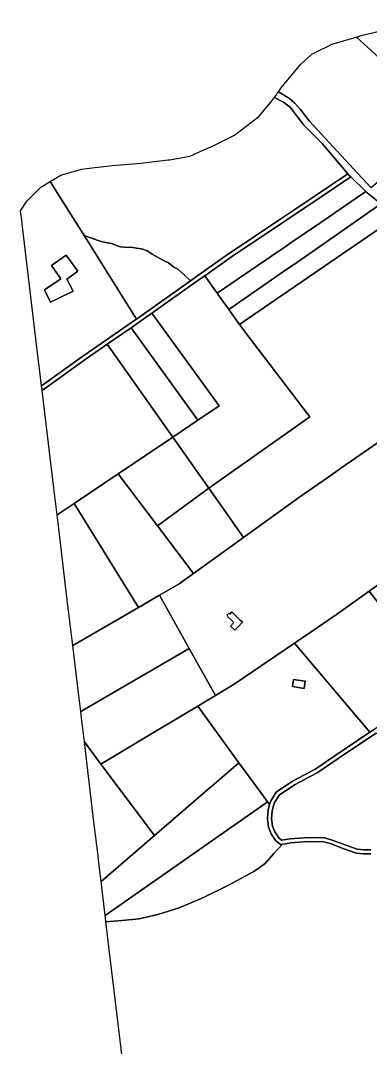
# Model space of a CAD drawing. Header units: metres. Extents: x 3 to 1027712, y 40 to 4430649.
# Drawn here: x 504113 to 504366, y 4410163 to 4410907 of the extents above; entities that cross this region are included whole.
import ezdxf

# ---------------------------------------------------------------- set-up
doc = ezdxf.new("R2010")
doc.units = ezdxf.units.M
doc.header["$MEASUREMENT"] = 0
doc.layers.add('A.ES.SDGC.CP.07003.cadastralparcel — CadastralParcel', color=1, linetype='Continuous')

msp = doc.modelspace()

# ---------------------------------------------------------------- linework, layer by layer
at = {"layer": 'A.ES.SDGC.CP.07003.cadastralparcel — CadastralParcel', "color": 7, "linetype": 'Continuous', "flags": 128}
for points in [[(504367.13, 4410885.4), (504356.26, 4410895.38), (504359.67, 4410896.39), (504384.96, 4410902.45), (504396.16, 4410906.04), (504396.75, 4410906.23), (504400.16, 4410907.32), (504409.09, 4410895.99), (504424.08, 4410876.99), (504439.63, 4410857.28), (504443.54, 4410852.32), (504442.52, 4410851.44), (504431.18, 4410841.65), (504422.67, 4410834.3), (504392.81, 4410861.77), (504367.13, 4410885.4)], [(504307.67, 4410850.89), (504299.58, 4410855.56), (504301.7, 4410858.54), (504315.8, 4410875.77), (504323.35, 4410882.45), (504323.83, 4410882.87), (504326.63, 4410884.29), (504337.08, 4410889.58), (504337.35, 4410889.72), (504337.69, 4410889.89), (504355.82, 4410895.26), (504356.26, 4410895.38), (504367.13, 4410885.4), (504392.81, 4410861.77), (504422.67, 4410834.3), (504366.77, 4410786.05), (504356.82, 4410796.63), (504330.47, 4410825.23), (504321.88, 4410834.61), (504315.25, 4410843.13), (504311.46, 4410847.48), (504307.67, 4410850.89)], [(504146.02, 4410771.73), (504134.22, 4410790.51), (504142.06, 4410795.28), (504156.88, 4410799.58), (504160.47, 4410799.99), (504179.52, 4410802.17), (504185.37, 4410802.69), (504199.92, 4410803.99), (504219.84, 4410806.21), (504220.89, 4410806.38), (504235.43, 4410808.89), (504245.6, 4410813.5), (504251.3, 4410816.08), (504267.88, 4410824.16), (504276.89, 4410831.14), (504285.54, 4410837.84), (504295.35, 4410849.62), (504296.7, 4410851.51), (504303.31, 4410848.22), (504308.05, 4410844.43), (504317.91, 4410831.56), (504321.71, 4410827.75), (504331.36, 4410818.11), (504349.86, 4410796.25), (504310.88, 4410769.79), (504299.92, 4410762.47), (504263.85, 4410738.41), (504263.54, 4410738.19), (504241.98, 4410723.01), (504235.91, 4410718.69), (504230.87, 4410723.48), (504226.68, 4410727.05), (504223.95, 4410728.45), (504220.01, 4410731.63), (504216.26, 4410733.29), (504213.78, 4410734.69), (504208.64, 4410737.68), (504204.44, 4410740.35), (504200.39, 4410741.88), (504196.83, 4410742.33), (504193.01, 4410742.97), (504190.4, 4410742.66), (504185.18, 4410743.3), (504183.03, 4410744), (504178.58, 4410745.6), (504173.42, 4410746.49), (504170.38, 4410747.32), (504164.15, 4410749.49), (504158.87, 4410751.53), (504158.06, 4410752.56), (504146.02, 4410771.73)], [(504128.22, 4410640.85), (504128.02, 4410642.55), (504158.6, 4410664.49), (504196.33, 4410690.53), (504196.78, 4410690.85), (504235.91, 4410718.69), (504241.98, 4410723.01), (504263.54, 4410738.19), (504263.85, 4410738.41), (504299.92, 4410762.47), (504310.88, 4410769.79), (504349.86, 4410796.25), (504350.91, 4410795.01), (504351.07, 4410794.82), (504352.04, 4410793.87), (504320.97, 4410772.97), (504312.55, 4410767.29), (504299.62, 4410758.67), (504285.35, 4410749.15), (504265.55, 4410735.93), (504246.2, 4410722.31), (504243.71, 4410720.56), (504207.98, 4410695.14), (504198.05, 4410688.08), (504192.99, 4410684.59), (504175.52, 4410672.53), (504160.33, 4410662.04), (504128.42, 4410639.15), (504128.34, 4410639.93), (504128.22, 4410640.85)], [(504128.02, 4410642.55), (504126.56, 4410654.72), (504126.34, 4410656.65), (504125.67, 4410662.17), (504113.96, 4410759.87), (504113.61, 4410762.77), (504112.81, 4410769.42), (504117.3, 4410776.39), (504127.58, 4410786.47), (504134.22, 4410790.51), (504146.02, 4410771.73), (504158.06, 4410752.56), (504196.78, 4410690.85), (504196.33, 4410690.53), (504158.6, 4410664.49), (504128.02, 4410642.55)], [(504255.21, 4410709.68), (504246.2, 4410722.31), (504265.55, 4410735.93), (504285.35, 4410749.15), (504299.62, 4410758.67), (504312.55, 4410767.29), (504320.97, 4410772.97), (504352.04, 4410793.87), (504362.94, 4410783.26), (504329.62, 4410760.5), (504308.94, 4410746.39), (504305.19, 4410743.82), (504294.75, 4410736.69), (504255.21, 4410709.68)], [(504255.64, 4410709.08), (504255.21, 4410709.68), (504294.75, 4410736.69), (504305.19, 4410743.82), (504308.94, 4410746.39), (504329.62, 4410760.5), (504362.94, 4410783.26), (504363.33, 4410782.88), (504363.8, 4410782.42), (504373.54, 4410774.68), (504373.77, 4410774.49), (504337.58, 4410749.02), (504313.71, 4410732.47), (504303.34, 4410725.29), (504263.68, 4410697.8), (504263.36, 4410698.24), (504256.06, 4410708.48), (504255.64, 4410709.08)], [(504271.39, 4410686.99), (504263.68, 4410697.8), (504303.34, 4410725.29), (504313.71, 4410732.47), (504337.58, 4410749.02), (504373.77, 4410774.49), (504374.04, 4410774.28), (504384.08, 4410767.27), (504385.44, 4410766.5), (504373.58, 4410756.99), (504345.43, 4410737.71), (504321.46, 4410721.29), (504311.5, 4410714.47), (504280.72, 4410693.38), (504271.39, 4410686.99)], [(504158.06, 4410752.56), (504158.87, 4410751.53), (504164.15, 4410749.49), (504170.38, 4410747.32), (504173.42, 4410746.49), (504178.58, 4410745.6), (504183.03, 4410744), (504185.18, 4410743.3), (504190.4, 4410742.66), (504193.01, 4410742.97), (504196.83, 4410742.33), (504200.39, 4410741.88), (504204.44, 4410740.35), (504208.64, 4410737.68), (504213.78, 4410734.69), (504216.26, 4410733.29), (504220.01, 4410731.63), (504223.95, 4410728.45), (504226.68, 4410727.05), (504230.87, 4410723.48), (504235.91, 4410718.69), (504196.78, 4410690.85), (504158.06, 4410752.56)], [(504146.41, 4410719.85), (504151.02, 4410711.17), (504134.48, 4410703.04), (504130.14, 4410711.99), (504142.07, 4410720.12), (504135.29, 4410729.6), (504145.87, 4410737.19), (504154.28, 4410725.54), (504146.41, 4410719.85)], [(504146.41, 4410719.85), (504154.28, 4410725.54), (504145.87, 4410737.19), (504135.29, 4410729.6), (504142.07, 4410720.12), (504130.14, 4410711.99), (504134.48, 4410703.04), (504151.02, 4410711.17), (504146.41, 4410719.85)], [(504256.72, 4410627.91), (504207.98, 4410695.14), (504243.71, 4410720.56), (504246.2, 4410722.31), (504255.21, 4410709.68), (504255.64, 4410709.08), (504256.06, 4410708.48), (504263.36, 4410698.24), (504263.68, 4410697.8), (504271.39, 4410686.99), (504278.73, 4410677.33), (504311.46, 4410634.31), (504316.66, 4410627.46), (504322.43, 4410619.88), (504249.14, 4410568.2), (504223.08, 4410605.25), (504241.17, 4410617.44), (504256.72, 4410627.91)], [(504241.17, 4410617.44), (504192.99, 4410684.59), (504198.05, 4410688.08), (504207.98, 4410695.14), (504256.72, 4410627.91), (504241.17, 4410617.44)], [(504223.08, 4410605.25), (504175.52, 4410672.53), (504192.99, 4410684.59), (504241.17, 4410617.44), (504223.08, 4410605.25)], [(504136.94, 4410568.22), (504128.42, 4410639.15), (504160.33, 4410662.04), (504175.52, 4410672.53), (504223.08, 4410605.25), (504183.47, 4410578.57), (504151.67, 4410557.15), (504139.27, 4410548.79), (504136.94, 4410568.22)], [(504211.9, 4410540.9), (504183.47, 4410578.57), (504223.08, 4410605.25), (504249.14, 4410568.2), (504211.9, 4410540.9)], [(504198.28, 4410481.77), (504151.67, 4410557.15), (504183.47, 4410578.57), (504211.9, 4410540.9), (504238, 4410506.32), (504227.62, 4410498.82), (504213.35, 4410490.53), (504198.28, 4410481.77)], [(504238, 4410506.32), (504211.9, 4410540.9), (504249.14, 4410568.2), (504261.16, 4410551.1), (504274.25, 4410532.49), (504238, 4410506.32)], [(504150.15, 4410458.11), (504147.38, 4410481.19), (504145.94, 4410493.18), (504139.96, 4410543.05), (504139.27, 4410548.79), (504151.67, 4410557.15), (504198.28, 4410481.77), (504150.63, 4410454.08), (504150.36, 4410456.38), (504150.15, 4410458.11)], [(504414.8, 4410429.74), (504365.39, 4410493.52), (504401.28, 4410519.16), (504446.2, 4410550.23), (504466.95, 4410527.99), (504469.75, 4410524.99), (504506.13, 4410485.98), (504489.46, 4410475.21), (504464.34, 4410457.82), (504451.85, 4410450.7), (504441.87, 4410445.02), (504424.46, 4410435.58), (504414.8, 4410429.74)], [(504154.75, 4410419.76), (504150.63, 4410454.08), (504198.28, 4410481.77), (504213.35, 4410490.53), (504235, 4410451.98), (504156.36, 4410406.36), (504154.75, 4410419.76)], [(504365.78, 4410391.18), (504311.34, 4410455.87), (504312.7, 4410456.8), (504341.69, 4410476.59), (504365.39, 4410493.52), (504414.8, 4410429.74), (504412.53, 4410428.37), (504408.3, 4410424.89), (504405.32, 4410420.92), (504402.83, 4410415.95), (504399.1, 4410412.22), (504369.01, 4410393.34), (504365.78, 4410391.18)], [(504269.59, 4410474.85), (504271.74, 4410472.78), (504273.59, 4410470.99), (504270.47, 4410467.76), (504267.97, 4410465.17), (504264.79, 4410468.24), (504267.29, 4410470.83), (504266.47, 4410471.62), (504262.76, 4410475.2), (504262.94, 4410475.38), (504262.26, 4410476.03), (504263.77, 4410477.58), (504264.44, 4410476.93), (504265.88, 4410478.43), (504269.59, 4410474.85)], [(504269.59, 4410474.85), (504265.88, 4410478.43), (504264.44, 4410476.93), (504263.77, 4410477.58), (504262.26, 4410476.03), (504262.94, 4410475.38), (504262.76, 4410475.2), (504266.47, 4410471.62), (504267.29, 4410470.83), (504264.79, 4410468.24), (504267.97, 4410465.17), (504270.47, 4410467.76), (504273.59, 4410470.99), (504271.74, 4410472.78), (504269.59, 4410474.85)], [(504271.04, 4410369.15), (504241.15, 4410410.17), (504254.12, 4410417.95), (504267.67, 4410426.07), (504311.34, 4410455.87), (504365.78, 4410391.18), (504340.41, 4410374.21), (504333.76, 4410369.61), (504328.79, 4410366.18), (504326.17, 4410364.36), (504309.75, 4410355.66), (504298.07, 4410347.71), (504293.84, 4410341), (504293.2, 4410338.74), (504291.74, 4410340.75), (504290.41, 4410342.56), (504289.29, 4410344.11), (504281.31, 4410355.06), (504271.04, 4410369.15)], [(504156.95, 4410401.47), (504156.36, 4410406.36), (504235, 4410451.98), (504254.12, 4410417.95), (504241.15, 4410410.17), (504207.12, 4410389.77), (504171.07, 4410368.15), (504159.01, 4410384.26), (504157.62, 4410395.87), (504156.95, 4410401.47)], [(504309.71, 4410424.46), (504310.44, 4410429.47), (504319.08, 4410428.21), (504318.33, 4410423.02), (504309.71, 4410424.46)], [(504309.71, 4410424.46), (504318.33, 4410423.02), (504319.08, 4410428.21), (504310.44, 4410429.47), (504309.71, 4410424.46)], [(504209.8, 4410316.33), (504171.07, 4410368.15), (504207.12, 4410389.77), (504241.15, 4410410.17), (504271.04, 4410369.15), (504251.04, 4410351.91), (504250.4, 4410351.36), (504209.8, 4410316.33)], [(504159.01, 4410384.26), (504171.07, 4410368.15), (504209.8, 4410316.33), (504171.17, 4410283.02), (504169.27, 4410298.82), (504168.93, 4410301.62), (504165.76, 4410328.1), (504163.5, 4410346.89), (504162.25, 4410357.3), (504159.01, 4410384.26)], [(504281.31, 4410355.06), (504289.29, 4410344.11), (504290.41, 4410342.56), (504291.74, 4410340.75), (504286.61, 4410337.15), (504174.13, 4410258.26), (504171.17, 4410283.02), (504209.8, 4410316.33), (504250.4, 4410351.36), (504251.04, 4410351.91), (504271.04, 4410369.15), (504281.31, 4410355.06)], [(504174.25, 4410257.3), (504174.22, 4410257.57), (504174.13, 4410258.26), (504286.61, 4410337.15), (504291.74, 4410340.75), (504293.2, 4410338.74), (504292.1, 4410334.79), (504291.6, 4410328.58), (504292.35, 4410322.37), (504294.34, 4410317.65), (504297.57, 4410312.68), (504301.05, 4410309.95), (504302.52, 4410310.14), (504296.33, 4410303.28), (504290.12, 4410296.04), (504281.83, 4410290.35), (504263.46, 4410280.27), (504245.34, 4410271.47), (504227.75, 4410263.97), (504212.22, 4410259.06), (504198.76, 4410255.96), (504186.34, 4410254.67), (504174.68, 4410253.73), (504174.34, 4410256.58), (504174.25, 4410257.3)]]:
    msp.add_lwpolyline(points, close=True, dxfattribs=at)
for points in [[(504373.54, 4410774.68), (504363.8, 4410782.42), (504363.33, 4410782.88), (504362.94, 4410783.26), (504352.04, 4410793.87), (504351.07, 4410794.82), (504350.91, 4410795.01), (504349.86, 4410796.25), (504331.36, 4410818.11), (504321.71, 4410827.75), (504317.91, 4410831.56), (504308.05, 4410844.43), (504303.31, 4410848.22), (504303.31, 4410848.22), (504296.7, 4410851.51), (504297.81, 4410853.08), (504298.14, 4410853.54), (504298.7, 4410854.32), (504299.58, 4410855.56), (504307.67, 4410850.89), (504311.46, 4410847.48), (504315.25, 4410843.13), (504321.88, 4410834.61), (504330.47, 4410825.23), (504356.82, 4410796.63), (504366.77, 4410786.05)], [(504410.6, 4410628.05), (504348.76, 4410585.27), (504335.39, 4410576.02), (504315.16, 4410562.03), (504274.25, 4410532.49), (504261.16, 4410551.1), (504249.14, 4410568.2), (504322.43, 4410619.88), (504322.43, 4410619.88), (504316.66, 4410627.46), (504311.46, 4410634.31), (504278.73, 4410677.33), (504271.39, 4410686.99), (504280.72, 4410693.38), (504311.5, 4410714.47), (504321.46, 4410721.29), (504345.43, 4410737.71), (504373.58, 4410756.99)], [(504401.28, 4410519.16), (504365.39, 4410493.52), (504341.69, 4410476.59), (504312.7, 4410456.8), (504311.34, 4410455.87), (504267.67, 4410426.07), (504254.12, 4410417.95), (504235, 4410451.98), (504235, 4410451.98), (504213.35, 4410490.53), (504227.62, 4410498.82), (504238, 4410506.32), (504274.25, 4410532.49), (504315.16, 4410562.03), (504335.39, 4410576.02), (504348.76, 4410585.27), (504410.6, 4410628.05)], [(504366.54, 4410303.04), (504361.28, 4410303.04), (504356.02, 4410303.52), (504347.05, 4410306.65), (504337.72, 4410310.24), (504332.46, 4410311.67), (504320.75, 4410311.91), (504308.51, 4410310.94), (504304.63, 4410310.42), (504302.52, 4410310.14), (504301.05, 4410309.95), (504297.57, 4410312.68), (504294.34, 4410317.65), (504292.35, 4410322.37), (504291.6, 4410328.58), (504292.1, 4410334.79), (504293.2, 4410338.74), (504293.84, 4410341), (504298.07, 4410347.71), (504309.75, 4410355.66), (504326.17, 4410364.36), (504328.79, 4410366.18), (504333.76, 4410369.61), (504340.41, 4410374.21), (504365.78, 4410391.18), (504369.01, 4410393.34)], [(504366.46, 4410306.04), (504361.41, 4410306.04), (504356.66, 4410306.47), (504348.08, 4410309.47), (504338.66, 4410313.09), (504332.9, 4410314.66), (504320.66, 4410314.91), (504318.36, 4410314.73), (504318.36, 4410314.73), (504308.19, 4410313.92), (504301.91, 4410313.09), (504299.81, 4410314.73), (504297, 4410319.06), (504295.28, 4410323.15), (504294.62, 4410328.64), (504295.07, 4410334.26), (504296.61, 4410339.77), (504300.27, 4410345.58), (504311.3, 4410353.09), (504314.9, 4410355), (504327.73, 4410361.79), (504329.03, 4410362.69), (504342.1, 4410371.72), (504370.64, 4410390.82)], [(504370.64, 4410390.82), (504342.1, 4410371.72), (504329.03, 4410362.69), (504327.73, 4410361.79), (504314.9, 4410355), (504311.3, 4410353.09), (504300.27, 4410345.58), (504296.61, 4410339.77), (504295.07, 4410334.26), (504294.62, 4410328.64), (504295.28, 4410323.15), (504297, 4410319.06), (504299.81, 4410314.73), (504301.91, 4410313.09), (504308.19, 4410313.92), (504318.36, 4410314.73), (504320.66, 4410314.91), (504332.9, 4410314.66), (504338.66, 4410313.09), (504348.08, 4410309.47), (504356.66, 4410306.47), (504361.41, 4410306.04), (504366.46, 4410306.04)], [(504188.36, 4410139.71), (504174.68, 4410253.73), (504186.34, 4410254.67), (504198.76, 4410255.96), (504212.22, 4410259.06), (504227.75, 4410263.97), (504245.34, 4410271.47), (504263.46, 4410280.27), (504281.83, 4410290.35), (504290.12, 4410296.04), (504296.33, 4410303.28), (504302.52, 4410310.14), (504304.63, 4410310.42), (504308.51, 4410310.94), (504320.75, 4410311.91), (504332.46, 4410311.67), (504337.72, 4410310.24), (504347.05, 4410306.65), (504356.02, 4410303.52), (504361.28, 4410303.04), (504366.54, 4410303.04)]]:
    msp.add_lwpolyline(points, dxfattribs=at)

doc.saveas('drawing.dxf')
